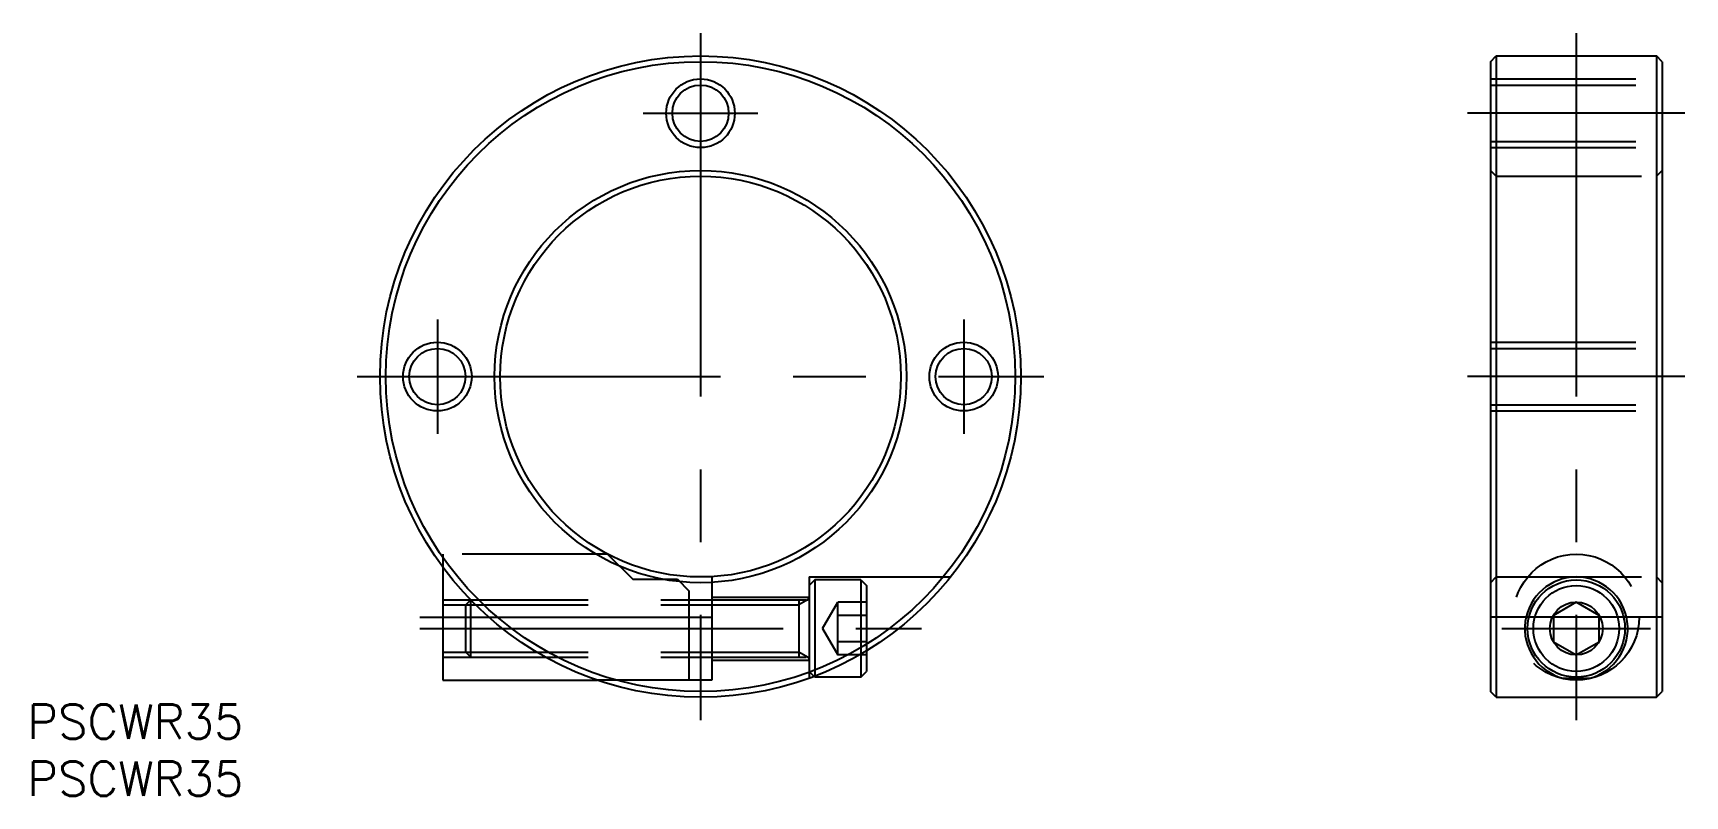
# Model space of a CAD drawing. Extents: x -58 to 86, y -37 to 30.
import ezdxf

# ---------------------------------------------------------------- set-up
doc = ezdxf.new("R2010")
doc.units = 0
doc.linetypes.add('CENTER', pattern=[50.8, 31.75, -6.35, 6.35, -6.35])
doc.linetypes.add('DASHED', pattern=[19.05, 12.7, -6.35])
doc.layers.get('0').update_dxf_attribs({"linetype": 'CONTINUOUS'})
doc.layers.add('CENTER', color=1, linetype='CENTER')
doc.styles.get("Standard").update_dxf_attribs({"font": 'txt.shx', "height": 3, "bigfont": 'bigfont.shx'})

msp = doc.modelspace()

# ---------------------------------------------------------------- linework, layer by layer
at = {"color": 7, "linetype": 'CONTINUOUS'}
for p, q in [((69.04, 27.5), (69.54, 28)), ((69.04, 27.5), (69.04, -27.5)), ((69.54, 28), (83.54, 28)), ((69.54, 28), (69.54, -28)), ((84.04, 27.5), (83.54, 28)), ((83.54, 28), (83.54, -28)), ((84.04, 27.5), (84.04, -27.5)), ((-22.52, -16.63), (-22.52, -26.5)), ((76.54, -19.69), (74.54, -20.85)), ((78.54, -20.85), (76.54, -19.69)), ((74.54, -20.85), (74.54, -23.15)), ((78.54, -23.15), (78.54, -20.85)), ((14, -24.25), (14, -26.25)), ((14.5, -23.95), (14.5, -25.75)), ((74.54, -23.15), (76.54, -24.31)), ((76.54, -24.31), (78.54, -23.15)), ((14, -26.25), (14.5, -25.75)), ((-22.52, -26.5), (-9.04, -26.5)), ((10, -26.25), (9.93, -26.18)), ((10, -26.15), (10, -26.25)), ((14, -26.25), (10, -26.25)), ((75.35, -26.34), (77.73, -26.34)), ((69.54, -28), (69.04, -27.5)), ((69.54, -28), (83.54, -28)), ((83.54, -28), (84.04, -27.5))]:
    msp.add_line(p, q, dxfattribs=at)
at = {"color": 3, "linetype": 'DASHED'}
for p, q in [((69.04, 26), (84.04, 26)), ((69.04, 25.46), (84.04, 25.46)), ((69.04, 20.54), (84.04, 20.54)), ((69.04, 20), (84.04, 20)), ((69.04, 18), (69.54, 17.5)), ((69.54, 17.5), (83.54, 17.5)), ((84.04, 18), (83.54, 17.5)), ((69.04, 3), (84.04, 3)), ((69.04, 2.46), (84.04, 2.46)), ((69.04, -2.46), (84.04, -2.46)), ((69.04, -3), (84.04, -3)), ((-8.12, -15.5), (-23.32, -15.5)), ((-22.52, -15.5), (-22.52, -16.63)), ((-8.12, -15.5), (-5.92, -17.7)), ((-5.92, -17.7), (-2.02, -17.7)), ((-2.02, -17.7), (-1.02, -18.7)), ((-1.02, -18.7), (-1.02, -26.5)), ((1, -17.47), (1, -26.5)), ((9.5, -17.5), (9.5, -26.34)), ((9.5, -17.5), (21.86, -17.5)), ((10, -17.75), (9.5, -18.25)), ((10, -17.75), (10, -26.15)), ((14, -17.75), (10, -17.75)), ((14, -17.75), (14, -24.25)), ((14, -17.75), (14.5, -18.25)), ((14.5, -18.25), (14.5, -23.95)), ((69.04, -18), (69.54, -17.5)), ((69.54, -17.5), (83.54, -17.5)), ((84.04, -18), (83.54, -17.5)), ((-22.52, -19.5), (9.3, -19.5)), ((-22.52, -19.93), (8.6, -19.93)), ((-20.5, -19.93), (-20.07, -19.5)), ((-20.5, -24.07), (-20.5, -19.93)), ((-20.07, -24.5), (-20.07, -19.5)), ((1, -19.25), (9.5, -19.25)), ((9.4, -19.47), (8.6, -19.93)), ((8.6, -19.5), (8.6, -24.5)), ((10.67, -22), (12, -19.69)), ((12, -24.31), (12, -19.69)), ((14.5, -19.69), (12, -19.69)), ((14.5, -20.85), (12, -20.85)), ((10.67, -22), (12, -24.31)), ((-22.52, -24.07), (8.6, -24.07)), ((-22.52, -24.5), (9.3, -24.5)), ((-20.07, -24.5), (-20.5, -24.07)), ((9.4, -24.53), (8.6, -24.07)), ((14.5, -23.15), (12, -23.15)), ((14.5, -24.31), (12, -24.31)), ((1, -24.75), (9.5, -24.75)), ((9.93, -26.18), (9.5, -25.75)), ((1, -26.5), (-9.32, -26.5))]:
    msp.add_line(p, q, dxfattribs=at)
at = {"color": 7, "linetype": 'CONTINUOUS'}
for centre, radius in [((0, 0), 28), ((0, 0), 27.5), ((0, 23), 2.46), ((0, 0), 18), ((0, 0), 17.5), ((-23, 0), 2.46), ((23, 0), 2.46), ((76.54, -22), 4.25), ((76.54, -22), 3.75), ((76.54, -22), 2.31)]:
    msp.add_circle(centre, radius, dxfattribs=at)
at = {"color": 3, "linetype": 'CONTINUOUS'}
for centre in [(0, 23), (-23, 0), (23, 0)]:
    msp.add_circle(centre, 3, dxfattribs=at)
at = {"color": 3, "linetype": 'DASHED'}
msp.add_circle((76.54, -21), 5.5, dxfattribs=at)
at = {"color": 7, "linetype": 'CONTINUOUS'}
msp.add_arc((76.54, -22), 4.5, 285.3662, 254.6339, dxfattribs=at)
at = {"color": 3, "linetype": 'DASHED'}
for centre, start, end in [((9.3, -19.3), 270, 0), ((9.3, -24.7), 0, 90)]:
    msp.add_arc(centre, 0.2, start, end, dxfattribs=at)
at = {"layer": 'CENTER', "color": 1, "linetype": 'CENTER'}
for p, q in [((0, 30), (0, -30)), ((76.54, 30), (76.54, -30)), ((-5, 23), (5, 23)), ((86.04, 23), (67.04, 23)), ((-23, 5), (-23, -5)), ((23, 5), (23, -5)), ((-30, 0), (30, 0)), ((86.04, 0), (67.04, 0)), ((-24.52, -21), (0.98, -21)), ((84.04, -21), (69.04, -21)), ((-24.52, -22), (19.32, -22)), ((70.04, -22), (83.04, -22))]:
    msp.add_line(p, q, dxfattribs=at)

# ---------------------------------------------------------------- texts
at = {"color": 7, "linetype": 'CONTINUOUS'}
for p in [(-58.85, -31.62), (-58.85, -36.62)]:
    msp.add_text('PSCWR35', height=3, dxfattribs=at).set_placement(p)

doc.saveas('drawing.dxf')
